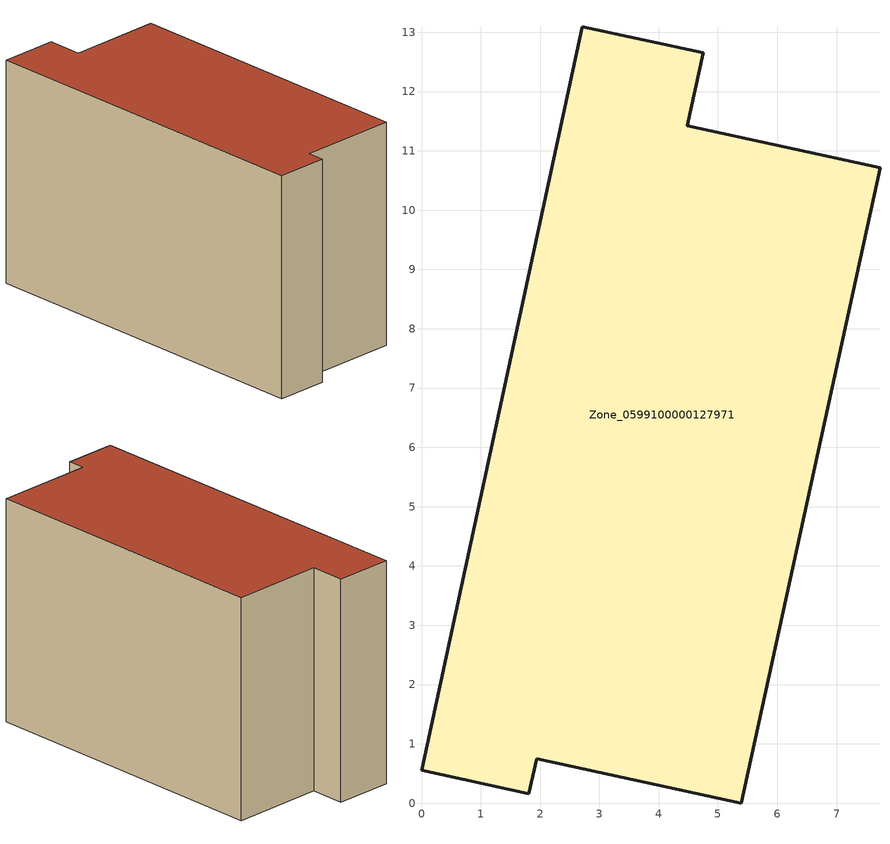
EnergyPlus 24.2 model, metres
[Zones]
Zone_0599100000127971
 floor ground (C_G): 1.81,0.16 0,0.56 2.71,13.09 4.75,12.65 4.48,11.42 7.73,10.71 5.39,0 1.94,0.75 z0
 wall outside (C_F): 0,0.56 1.81,0.16 1.94,0.75 5.39,0 7.73,10.71 4.48,11.42 4.75,12.65 2.71,13.09 0,0.56 z0:8.02
 roof outside (C_R): 4.75,12.65 2.71,13.09 0,0.56 1.81,0.16 1.94,0.75 5.39,0 7.73,10.71 4.48,11.42 z8.02
[BUILDING]
Pand.0599100000127971: North Axis=0; Terrain=City; Loads Convergence Tolerance Value=0.04; Temperature Convergence Tolerance Value=0.4; Solar Distribution=FullExterior; Maximum Number of Warmup Days=25; Minimum Number of Warmup Days=1
[Site:Location]
Rotterdam.The.Hague.AP_ZH_NLD Design_Conditions: Latitude=51.96; Longitude=4.45; Time Zone=1; Elevation=-4.5
[SITE:GROUNDTEMPERATURE:BUILDINGSURFACE]
18, 18, 18, 18, 18, 18, 18, 18, 18, 18, 18, 18
[MATERIAL] Thermal Absorptance=0.9; Solar Absorptance=0.7; Visible Absorptance=0.7
Name | Roughness | Thickness | Conductivity | Density | Specific Heat
G.TI.1975-1991 | MediumSmooth | 0.15 | 0.288461 | 540 | 1210
F.TI.1975-1991 | Rough | 0.3 | 0.230769 | 1920 | 840
R.TI.1975-1991 | MediumRough | 0.2 | 0.153846 | 1500 | 1000
[CONSTRUCTION]
C_G: G.TI.1975-1991
C_F: F.TI.1975-1991
C_R: R.TI.1975-1991
[ZONE]
Zone_0599100000127971: Type=1; Multiplier=1; Ceiling Height=Autocalculate; Volume=Autocalculate; Floor Area=autocalculate; Part of Total Floor Area=Yes
[ZONEINFILTRATION:DESIGNFLOWRATE]
Infil_Zone_0599100000127971: Zone or ZoneList or Space or SpaceList=Zone_0599100000127971; Schedule=AlwaysOn; Design Flow Rate Calculation Method=Flow/Area; Flow Rate per Floor Area=0.003; Constant Term Coefficient=1; Temperature Term Coefficient=0; Velocity Term Coefficient=0; Velocity Squared Term Coefficient=0
[HVACTEMPLATE:ZONE:IDEALLOADSAIRSYSTEM]
Zone_0599100000127971: Maximum Heating Supply Air Temperature=50; Minimum Cooling Supply Air Temperature=13; Maximum Heating Supply Air Humidity Ratio=0.0156; Minimum Cooling Supply Air Humidity Ratio=0.0077; Heating Limit=NoLimit; Cooling Limit=NoLimit; Dehumidification Control Type=ConstantSensibleHeatRatio; Cooling Sensible Heat Ratio=0.7; Dehumidification Setpoint=60; Humidification Control Type=None; Humidification Setpoint=30; Outdoor Air Method=None; Outdoor Air Flow Rate per Person=0.00944; Outdoor Air Flow Rate per Zone Floor Area=0; Outdoor Air Flow Rate per Zone=0; Demand Controlled Ventilation Type=None; Outdoor Air Economizer Type=NoEconomizer; Heat Recovery Type=None; Sensible Heat Recovery Effectiveness=0.7; Latent Heat Recovery Effectiveness=0.65
[ZONECONTROL:THERMOSTAT]
ThermostatControl_Zone_0599100000127971: Zone or ZoneList=Zone_0599100000127971; Control Type Schedule=DualSetpointControlType; Control 1=Thermostat_Zone_0599100000127971; Temperature Difference Between Cutout And Setpoint=0
[THERMOSTATSETPOINT:DUALSETPOINT]
Thermostat_Zone_0599100000127971: Heating Setpoint Temperature Schedule=HeatingSetpoint_Zone_0599100000127971; Cooling Setpoint Temperature Schedule=CoolingSetpoint_Zone_0599100000127971
[SCHEDULE:COMPACT]
HeatingSetpoint_Zone_0599100000127971: Through: 12/31, For: AllDays, Until: 24:00, 21
CoolingSetpoint_Zone_0599100000127971: Through: 12/31, For: AllDays, Until: 24:00, 24
DualSetpointControlType: Through: 12/31, For: AllDays, Until: 24:00, 4
AlwaysOn: Through: 12/31, For: AllDays, Until: 24:00, 1
